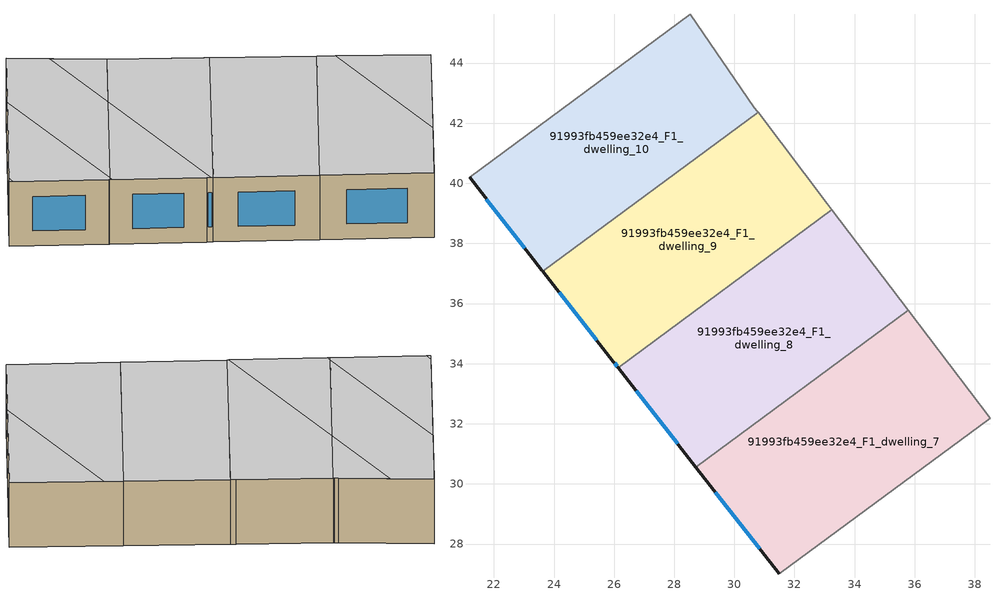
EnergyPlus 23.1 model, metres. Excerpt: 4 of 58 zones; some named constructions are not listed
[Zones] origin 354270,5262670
91993fb459ee32e4_F1_dwelling_10
 floor to 91993fb459ee32e4_F0_dwelling_10 (EU_floor_Construction): 28.54,45.62 30.67,42.52 30.76,42.4 30.79,42.36 23.63,37.08 23.6,37.12 21.19,40.2 z3
 wall outside (EU_wall_Construction): 21.19,40.2 23.6,37.12 23.63,37.08 z3:6
 wall to 91993fb459ee32e4_F1_dwelling_11 (EU_wall_Construction): 28.54,45.62 21.19,40.2 z3:6
 wall adiabatic (EU_wall_Construction): 30.79,42.36 30.76,42.4 30.67,42.52 28.54,45.62 z3:6
 wall to 91993fb459ee32e4_F1_dwelling_9 (EU_wall_Construction): 23.63,37.08 30.79,42.36 z3:6
 window (EU_Window_Construction): 21.75,39.47 23.03,37.84 z3.7:5.3
 ceiling to 91993fb459ee32e4_F2_dwelling_8 (EU_floor_Construction): 28.27,40.5 29.5,44.22 28.54,45.62 25.93,43.7 23.77,37.18 z6
 ceiling to 91993fb459ee32e4_F2_dwelling_9 (EU_floor_Construction): 23.77,37.18 25.93,43.7 21.4,40.35 21.3,40.06 23.63,37.08 z6
 ceiling to 91993fb459ee32e4_F2_dwelling_7 (EU_floor_Construction): 30.79,42.36 30.76,42.4 30.67,42.52 29.5,44.22 28.27,40.5 z6
 ceiling to 91993fb459ee32e4_F2_dwelling_10 (EU_floor_Construction): 21.3,40.06 21.4,40.35 21.19,40.2 z6
91993fb459ee32e4_F1_dwelling_7
 floor to 91993fb459ee32e4_F0_dwelling_7 (EU_floor_Construction): 35.79,35.77 38.5,32.19 31.49,27.01 28.72,30.55 z3
 wall outside (EU_wall_Construction): 28.72,30.55 31.49,27.01 z3:6
 wall to 91993fb459ee32e4_F1_dwelling_8 (EU_wall_Construction): 35.79,35.77 28.72,30.55 z3:6
 wall adiabatic (EU_wall_Construction): 38.5,32.19 35.79,35.77 z3:6
 wall to 91993fb459ee32e4_F1_dwelling_6 (EU_wall_Construction): 31.49,27.01 38.5,32.19 z3:6
 window (EU_Window_Construction): 29.37,29.72 30.84,27.84 z3.7:5.3
 ceiling to 91993fb459ee32e4_F2_dwelling_7 (EU_floor_Construction): 34.16,28.98 36.22,35.19 35.79,35.77 28.72,30.56 31.49,27.01 z6
 ceiling to 91993fb459ee32e4_F2_dwelling_5 (EU_floor_Construction): 38.5,32.19 36.22,35.19 34.16,28.98 z6
91993fb459ee32e4_F1_dwelling_8
 floor to 91993fb459ee32e4_F0_dwelling_8 (EU_floor_Construction): 33.24,39.12 35.79,35.77 28.72,30.55 26.13,33.87 z3
 wall outside (EU_wall_Construction): 26.13,33.87 28.72,30.55 z3:6
 wall to 91993fb459ee32e4_F1_dwelling_9 (EU_wall_Construction): 33.24,39.12 26.13,33.87 z3:6
 wall adiabatic (EU_wall_Construction): 35.79,35.77 33.24,39.12 z3:6
 window (EU_Window_Construction): 26.74,33.09 28.11,31.33 z3.7:5.3
 ceiling to 91993fb459ee32e4_F2_dwelling_7 (EU_floor_Construction): 35.79,35.77 33.24,39.12 26.13,33.87 28.72,30.56 z6
91993fb459ee32e4_F1_dwelling_9
 floor to 91993fb459ee32e4_F0_dwelling_9 (EU_floor_Construction): 30.79,42.36 33.09,39.32 33.24,39.12 26.13,33.87 25.98,34.07 23.63,37.08 z3
 wall outside (EU_wall_Construction): 23.63,37.08 25.98,34.07 26.13,33.87 z3:6
 wall adiabatic (EU_wall_Construction): 33.24,39.12 33.09,39.32 30.79,42.36 z3:6
 window (EU_Window_Construction): 26.01,34.02 26.1,33.92 / 24.18,36.37 25.43,34.77 z3.7:5.3
 ceiling to 91993fb459ee32e4_F2_dwelling_8 (EU_floor_Construction): 26.09,33.93 28.27,40.5 23.77,37.18 23.7,36.98 z6
 ceiling to 91993fb459ee32e4_F2_dwelling_9 (EU_floor_Construction): 23.7,36.98 23.77,37.18 23.63,37.08 z6
 ceiling to 91993fb459ee32e4_F2_dwelling_7 (EU_floor_Construction): 33.24,39.12 33.13,39.28 30.79,42.36 28.27,40.5 26.09,33.93 26.13,33.87 z6
[HVACTEMPLATE:THERMOSTAT] Constant Heating Setpoint=20; Constant Cooling Setpoint=50
EU_HeatOnly_91993fb459ee32e4_F0_dwelling_0; EU_HeatOnly_91993fb459ee32e4_F0_dwelling_1; EU_HeatOnly_91993fb459ee32e4_F0_dwelling_2; EU_HeatOnly_91993fb459ee32e4_F0_dwelling_3; EU_HeatOnly_91993fb459ee32e4_F0_dwelling_4; EU_HeatOnly_91993fb459ee32e4_F0_dwelling_5; EU_HeatOnly_91993fb459ee32e4_F0_dwelling_6; EU_HeatOnly_91993fb459ee32e4_F0_dwelling_7; EU_HeatOnly_91993fb459ee32e4_F0_dwelling_8; EU_HeatOnly_91993fb459ee32e4_F0_dwelling_9; EU_HeatOnly_91993fb459ee32e4_F0_dwelling_10; EU_HeatOnly_91993fb459ee32e4_F0_dwelling_11; EU_HeatOnly_91993fb459ee32e4_F0_dwelling_12; EU_HeatOnly_91993fb459ee32e4_F0_dwelling_13; EU_HeatOnly_91993fb459ee32e4_F0_dwelling_14; EU_HeatOnly_91993fb459ee32e4_F1_dwelling_0; EU_HeatOnly_91993fb459ee32e4_F1_dwelling_1; EU_HeatOnly_91993fb459ee32e4_F1_dwelling_2; EU_HeatOnly_91993fb459ee32e4_F1_dwelling_3; EU_HeatOnly_91993fb459ee32e4_F1_dwelling_4; EU_HeatOnly_91993fb459ee32e4_F1_dwelling_5; EU_HeatOnly_91993fb459ee32e4_F1_dwelling_6; EU_HeatOnly_91993fb459ee32e4_F1_dwelling_7; EU_HeatOnly_91993fb459ee32e4_F1_dwelling_8; EU_HeatOnly_91993fb459ee32e4_F1_dwelling_9; EU_HeatOnly_91993fb459ee32e4_F1_dwelling_10; EU_HeatOnly_91993fb459ee32e4_F1_dwelling_11; EU_HeatOnly_91993fb459ee32e4_F1_dwelling_12; EU_HeatOnly_91993fb459ee32e4_F1_dwelling_13; EU_HeatOnly_91993fb459ee32e4_F1_dwelling_14; EU_HeatOnly_91993fb459ee32e4_F2_dwelling_0; EU_HeatOnly_91993fb459ee32e4_F2_dwelling_1; EU_HeatOnly_91993fb459ee32e4_F2_dwelling_2; EU_HeatOnly_91993fb459ee32e4_F2_dwelling_3; EU_HeatOnly_91993fb459ee32e4_F2_dwelling_4; EU_HeatOnly_91993fb459ee32e4_F2_dwelling_5; EU_HeatOnly_91993fb459ee32e4_F2_dwelling_6; EU_HeatOnly_91993fb459ee32e4_F2_dwelling_7; EU_HeatOnly_91993fb459ee32e4_F2_dwelling_8; EU_HeatOnly_91993fb459ee32e4_F2_dwelling_9; EU_HeatOnly_91993fb459ee32e4_F2_dwelling_10; EU_HeatOnly_91993fb459ee32e4_F2_dwelling_11; EU_HeatOnly_91993fb459ee32e4_F2_dwelling_12; EU_HeatOnly_91993fb459ee32e4_F2_dwelling_13; EU_HeatOnly_91993fb459ee32e4_F3_dwelling_0; EU_HeatOnly_91993fb459ee32e4_F3_dwelling_1; EU_HeatOnly_91993fb459ee32e4_F3_dwelling_2; EU_HeatOnly_91993fb459ee32e4_F3_dwelling_3; EU_HeatOnly_91993fb459ee32e4_F3_dwelling_4; EU_HeatOnly_91993fb459ee32e4_F3_dwelling_5; EU_HeatOnly_91993fb459ee32e4_F3_dwelling_6; EU_HeatOnly_91993fb459ee32e4_F3_dwelling_7; EU_HeatOnly_91993fb459ee32e4_F3_dwelling_8; EU_HeatOnly_91993fb459ee32e4_F3_dwelling_9; EU_HeatOnly_91993fb459ee32e4_F3_dwelling_10; EU_HeatOnly_91993fb459ee32e4_F3_dwelling_11; EU_HeatOnly_91993fb459ee32e4_F3_dwelling_12; EU_HeatOnly_91993fb459ee32e4_F3_dwelling_13
[SCHEDULE:FILE] Column Number=1; Rows to Skip at Top=0; Number of Hours of Data=8760; Column Separator=Comma; Interpolate to Timestep=No; Minutes per Item=60; Adjust Schedule for Daylight Savings=Yes
Name | File
EU_Step8_GainSchedule_91993fb459ee32e4_F1_dwelling_2_f000 | ../../schedules/91993fb459ee32e4/91993fb459ee32e4_F1_dwelling_2_f000_gain.csv
EU_Step8_GainSchedule_91993fb459ee32e4_F1_dwelling_3_f000 | ../../schedules/91993fb459ee32e4/91993fb459ee32e4_F1_dwelling_3_f000_gain.csv
EU_Step8_GainSchedule_91993fb459ee32e4_F1_dwelling_4_f000 | ../../schedules/91993fb459ee32e4/91993fb459ee32e4_F1_dwelling_4_f000_gain.csv
EU_Step8_GainSchedule_91993fb459ee32e4_F1_dwelling_5_f000 | ../../schedules/91993fb459ee32e4/91993fb459ee32e4_F1_dwelling_5_f000_gain.csv
EU_Step8_GainSchedule_91993fb459ee32e4_F1_dwelling_6_f000 | ../../schedules/91993fb459ee32e4/91993fb459ee32e4_F1_dwelling_6_f000_gain.csv
EU_Step8_GainSchedule_91993fb459ee32e4_F1_dwelling_7_f000 | ../../schedules/91993fb459ee32e4/91993fb459ee32e4_F1_dwelling_7_f000_gain.csv
EU_Step8_GainSchedule_91993fb459ee32e4_F1_dwelling_8_f000 | ../../schedules/91993fb459ee32e4/91993fb459ee32e4_F1_dwelling_8_f000_gain.csv
EU_Step8_GainSchedule_91993fb459ee32e4_F1_dwelling_9_f000 | ../../schedules/91993fb459ee32e4/91993fb459ee32e4_F1_dwelling_9_f000_gain.csv
EU_Step8_GainSchedule_91993fb459ee32e4_F1_dwelling_10_f000 | ../../schedules/91993fb459ee32e4/91993fb459ee32e4_F1_dwelling_10_f000_gain.csv
EU_Step8_GainSchedule_91993fb459ee32e4_F1_dwelling_11_f000 | ../../schedules/91993fb459ee32e4/91993fb459ee32e4_F1_dwelling_11_f000_gain.csv
EU_Step8_GainSchedule_91993fb459ee32e4_F1_dwelling_12_f000 | ../../schedules/91993fb459ee32e4/91993fb459ee32e4_F1_dwelling_12_f000_gain.csv
EU_Step8_GainSchedule_91993fb459ee32e4_F1_dwelling_13_f000 | ../../schedules/91993fb459ee32e4/91993fb459ee32e4_F1_dwelling_13_f000_gain.csv
EU_Step8_GainSchedule_91993fb459ee32e4_F1_dwelling_14_f000 | ../../schedules/91993fb459ee32e4/91993fb459ee32e4_F1_dwelling_14_f000_gain.csv
